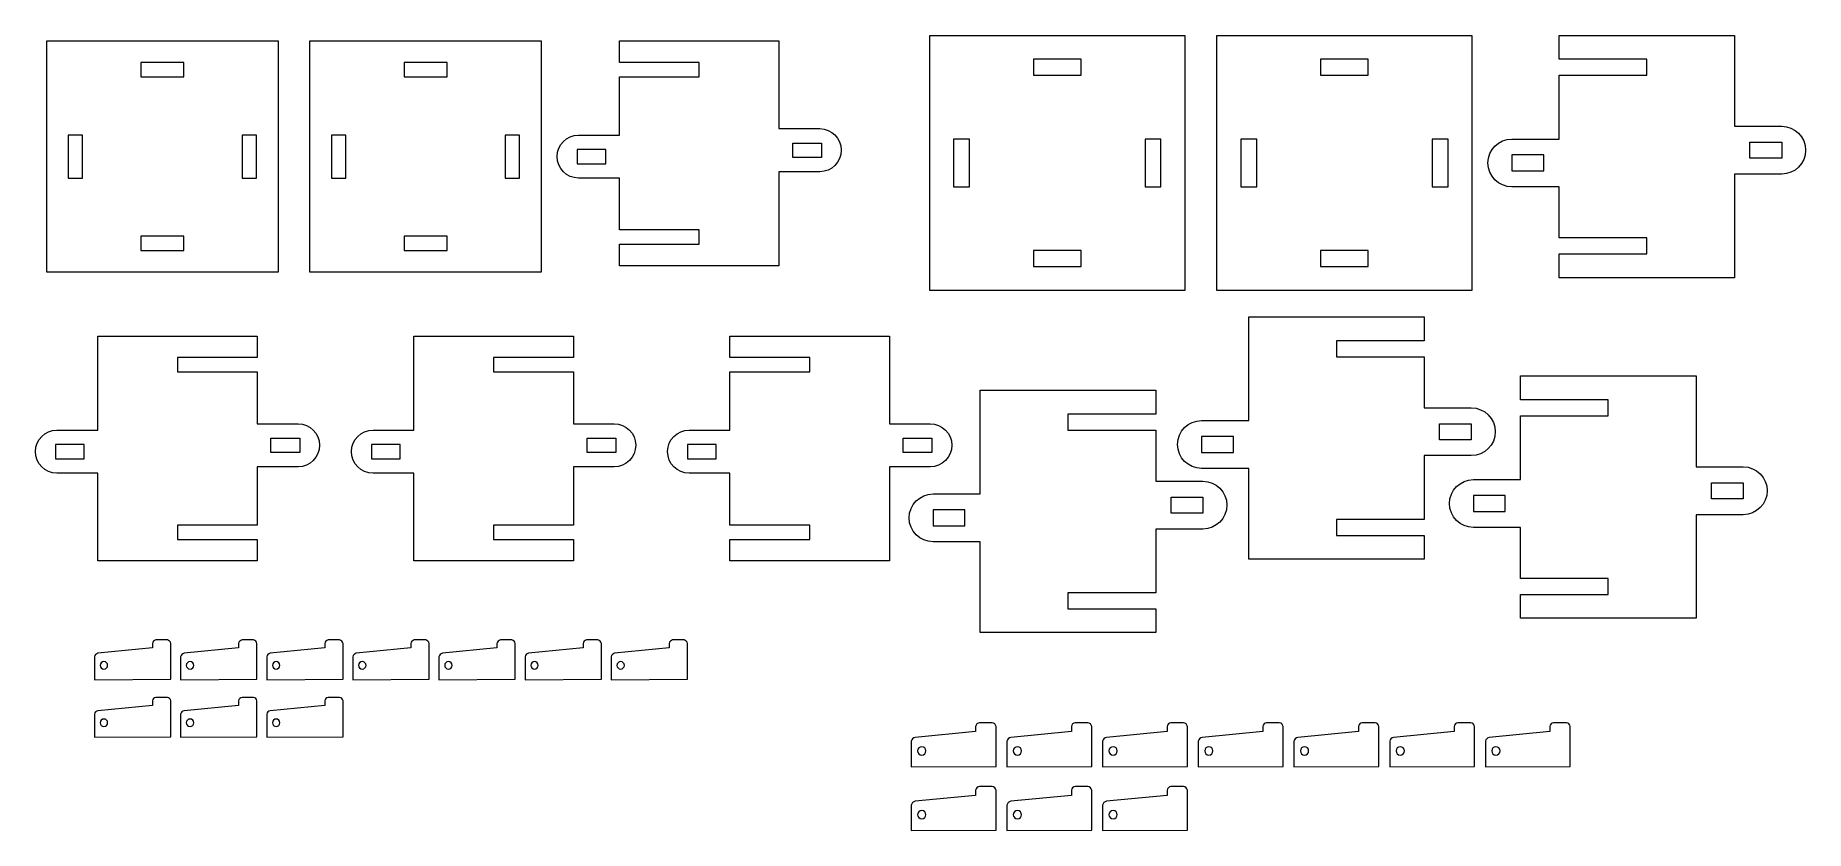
# Model space of a CAD drawing. Header units: inches. Extents: x 70 to 624, y 382 to 631.
import ezdxf

# ---------------------------------------------------------------- set-up
doc = ezdxf.new("R2010")
doc.units = ezdxf.units.IN
doc.header["$MEASUREMENT"] = 0
doc.layers.add('Layer 1', color=7, linetype='Continuous')

msp = doc.modelspace()

# ---------------------------------------------------------------- linework, layer by layer
at = {"layer": 'Layer 1', "color": 7, "lineweight": 5, "true_color": 0xffffff}
for points in [[(73.07, 629.52), (145.57, 629.52), (145.57, 557.02), (73.07, 557.02), (73.07, 629.52)], [(155.57, 629.52), (228.07, 629.52), (228.07, 557.02), (155.57, 557.02), (155.57, 629.52)], [(349.89, 631.27), (429.89, 631.27), (429.89, 551.27), (349.89, 551.27), (349.89, 631.27)], [(439.89, 631.27), (519.89, 631.27), (519.89, 551.27), (439.89, 551.27), (439.89, 631.27)], [(109.32, 622.77), (102.57, 622.77), (102.57, 618.27), (116.07, 618.27), (116.07, 622.77), (109.32, 622.77)], [(191.82, 622.77), (185.07, 622.77), (185.07, 618.27), (198.57, 618.27), (198.57, 622.77), (191.82, 622.77)], [(389.89, 623.77), (382.39, 623.77), (382.39, 618.77), (397.39, 618.77), (397.39, 623.77), (389.89, 623.77)], [(479.89, 623.77), (472.39, 623.77), (472.39, 618.77), (487.39, 618.77), (487.39, 623.77), (479.89, 623.77)], [(79.82, 593.27), (79.82, 586.52), (84.32, 586.52), (84.32, 600.02), (79.82, 600.02), (79.82, 593.27)], [(138.82, 593.27), (138.82, 600.02), (134.32, 600.02), (134.32, 586.52), (138.82, 586.52), (138.82, 593.27)], [(162.32, 593.27), (162.32, 586.52), (166.82, 586.52), (166.82, 600.02), (162.32, 600.02), (162.32, 593.27)], [(221.32, 593.27), (221.32, 600.02), (216.82, 600.02), (216.82, 586.52), (221.32, 586.52), (221.32, 593.27)], [(248.32, 593.27), (248.32, 595.52), (239.32, 595.52), (239.32, 591.02), (248.32, 591.02), (248.32, 593.27)], [(306.92, 595.27), (306.92, 597.52), (315.92, 597.52), (315.92, 593.02), (306.92, 593.02), (306.92, 595.27)], [(357.39, 591.27), (357.39, 583.77), (362.39, 583.77), (362.39, 598.77), (357.39, 598.77), (357.39, 591.27)], [(422.39, 591.27), (422.39, 598.77), (417.39, 598.77), (417.39, 583.77), (422.39, 583.77), (422.39, 591.27)], [(447.39, 591.27), (447.39, 583.77), (452.39, 583.77), (452.39, 598.77), (447.39, 598.77), (447.39, 591.27)], [(512.39, 591.27), (512.39, 598.77), (507.39, 598.77), (507.39, 583.77), (512.39, 583.77), (512.39, 591.27)], [(606.99, 595.27), (606.99, 597.77), (616.99, 597.77), (616.99, 592.77), (606.99, 592.77), (606.99, 595.27)], [(542.39, 591.27), (542.39, 593.77), (532.39, 593.77), (532.39, 588.77), (542.39, 588.77), (542.39, 591.27)], [(109.32, 563.77), (116.07, 563.77), (116.07, 568.27), (102.57, 568.27), (102.57, 563.77), (109.32, 563.77)], [(191.82, 563.77), (198.57, 563.77), (198.57, 568.27), (185.07, 568.27), (185.07, 563.77), (191.82, 563.77)], [(389.89, 558.77), (397.39, 558.77), (397.39, 563.77), (382.39, 563.77), (382.39, 558.77), (389.89, 558.77)], [(479.89, 558.77), (487.39, 558.77), (487.39, 563.77), (472.39, 563.77), (472.39, 558.77), (479.89, 558.77)], [(445.09, 502.98), (445.09, 505.48), (435.09, 505.48), (435.09, 500.48), (445.09, 500.48), (445.09, 502.98)], [(509.69, 506.98), (509.69, 509.48), (519.69, 509.48), (519.69, 504.48), (509.69, 504.48), (509.69, 506.98)], [(84.76, 500.73), (84.76, 502.98), (75.76, 502.98), (75.76, 498.48), (84.76, 498.48), (84.76, 500.73)], [(143.36, 502.73), (143.36, 504.98), (152.36, 504.98), (152.36, 500.48), (143.36, 500.48), (143.36, 502.73)], [(183.86, 500.73), (183.86, 502.98), (174.86, 502.98), (174.86, 498.48), (183.86, 498.48), (183.86, 500.73)], [(242.46, 502.73), (242.46, 504.98), (251.46, 504.98), (251.46, 500.48), (242.46, 500.48), (242.46, 502.73)], [(282.96, 500.73), (282.96, 502.98), (273.96, 502.98), (273.96, 498.48), (282.96, 498.48), (282.96, 500.73)], [(341.56, 502.73), (341.56, 504.98), (350.56, 504.98), (350.56, 500.48), (341.56, 500.48), (341.56, 502.73)], [(594.94, 488.47), (594.94, 490.97), (604.94, 490.97), (604.94, 485.97), (594.94, 485.97), (594.94, 488.47)], [(425.54, 483.97), (425.54, 486.47), (435.54, 486.47), (435.54, 481.47), (425.54, 481.47), (425.54, 483.97)], [(530.34, 484.47), (530.34, 486.97), (520.34, 486.97), (520.34, 481.97), (530.34, 481.97), (530.34, 484.47)], [(360.94, 479.97), (360.94, 482.47), (350.94, 482.47), (350.94, 477.47), (360.94, 477.47), (360.94, 479.97)]]:
    msp.add_lwpolyline(points, dxfattribs=at)
for points, knots in [([(252.62, 629.52), (252.62, 629.52), (252.62, 622.77), (252.62, 622.77), (252.62, 622.77), (277.62, 622.77), (277.62, 622.77), (277.62, 622.77), (277.62, 618.27), (277.62, 618.27), (277.62, 618.27), (252.62, 618.27), (252.62, 618.27), (252.62, 618.27), (252.62, 600.02), (252.62, 600.02), (252.62, 600.02), (239.82, 600.02), (239.82, 600.02), (236.09, 600.02), (233.07, 597), (233.07, 593.27), (233.07, 589.54), (236.09, 586.52), (239.82, 586.52), (239.82, 586.52), (252.62, 586.52), (252.62, 586.52), (252.62, 586.52), (252.62, 586.27), (252.62, 586.27), (252.62, 586.27), (252.62, 570.27), (252.62, 570.27), (252.62, 570.27), (277.62, 570.27), (277.62, 570.27), (277.62, 570.27), (277.62, 565.77), (277.62, 565.77), (277.62, 565.77), (252.62, 565.77), (252.62, 565.77), (252.62, 565.77), (252.62, 559.02), (252.62, 559.02), (252.62, 559.02), (302.62, 559.02), (302.62, 559.02), (302.62, 559.02), (302.62, 565.77), (302.62, 565.77), (302.62, 565.77), (302.62, 570.27), (302.62, 570.27), (302.62, 570.27), (302.62, 588.52), (302.62, 588.52), (302.62, 588.52), (315.42, 588.52), (315.42, 588.52), (319.14, 588.52), (322.17, 591.54), (322.17, 595.27), (322.17, 599), (319.14, 602.02), (315.42, 602.02), (315.42, 602.02), (302.62, 602.02), (302.62, 602.02), (302.62, 602.02), (302.62, 602.27), (302.62, 602.27), (302.62, 602.27), (302.62, 618.27), (302.62, 618.27), (302.62, 618.27), (302.62, 625.02), (302.62, 625.02), (302.62, 625.02), (302.62, 629.52), (302.62, 629.52), (302.62, 629.52), (252.62, 629.52), (252.62, 629.52)], [0, 0, 0, 0, 1, 1, 1, 2, 2, 2, 3, 3, 3, 4, 4, 4, 5, 5, 5, 6, 6, 6, 7, 7, 7, 8, 8, 8, 9, 9, 9, 10, 10, 10, 11, 11, 11, 12, 12, 12, 13, 13, 13, 14, 14, 14, 15, 15, 15, 16, 16, 16, 17, 17, 17, 18, 18, 18, 19, 19, 19, 20, 20, 20, 21, 21, 21, 22, 22, 22, 23, 23, 23, 24, 24, 24, 25, 25, 25, 26, 26, 26, 27, 27, 27, 28, 28, 28, 28]), ([(547.19, 631.27), (547.19, 631.27), (547.19, 623.77), (547.19, 623.77), (547.19, 623.77), (574.69, 623.77), (574.69, 623.77), (574.69, 623.77), (574.69, 618.77), (574.69, 618.77), (574.69, 618.77), (547.19, 618.77), (547.19, 618.77), (547.19, 618.77), (547.19, 598.77), (547.19, 598.77), (547.19, 598.77), (532.39, 598.77), (532.39, 598.77), (528.25, 598.77), (524.89, 595.41), (524.89, 591.27), (524.89, 587.13), (528.25, 583.77), (532.39, 583.77), (532.39, 583.77), (547.19, 583.77), (547.19, 583.77), (547.19, 583.77), (547.19, 583.77), (547.19, 583.77), (547.19, 583.77), (547.19, 567.77), (547.19, 567.77), (547.19, 567.77), (574.69, 567.77), (574.69, 567.77), (574.69, 567.77), (574.69, 562.77), (574.69, 562.77), (574.69, 562.77), (547.19, 562.77), (547.19, 562.77), (547.19, 562.77), (547.19, 555.27), (547.19, 555.27), (547.19, 555.27), (602.19, 555.27), (602.19, 555.27), (602.19, 555.27), (602.19, 562.77), (602.19, 562.77), (602.19, 562.77), (602.19, 567.77), (602.19, 567.77), (602.19, 567.77), (602.19, 587.77), (602.19, 587.77), (602.19, 587.77), (616.99, 587.77), (616.99, 587.77), (621.13, 587.77), (624.49, 591.13), (624.49, 595.27), (624.49, 599.41), (621.13, 602.77), (616.99, 602.77), (616.99, 602.77), (602.19, 602.77), (602.19, 602.77), (602.19, 602.77), (602.19, 602.77), (602.19, 602.77), (602.19, 602.77), (602.19, 618.77), (602.19, 618.77), (602.19, 618.77), (602.19, 626.27), (602.19, 626.27), (602.19, 626.27), (602.19, 631.27), (602.19, 631.27), (602.19, 631.27), (547.19, 631.27), (547.19, 631.27)], [0, 0, 0, 0, 1, 1, 1, 2, 2, 2, 3, 3, 3, 4, 4, 4, 5, 5, 5, 6, 6, 6, 7, 7, 7, 8, 8, 8, 9, 9, 9, 10, 10, 10, 11, 11, 11, 12, 12, 12, 13, 13, 13, 14, 14, 14, 15, 15, 15, 16, 16, 16, 17, 17, 17, 18, 18, 18, 19, 19, 19, 20, 20, 20, 21, 21, 21, 22, 22, 22, 23, 23, 23, 24, 24, 24, 25, 25, 25, 26, 26, 26, 27, 27, 27, 28, 28, 28, 28]), ([(449.89, 542.98), (449.89, 542.98), (449.89, 535.48), (449.89, 535.48), (449.89, 535.48), (449.89, 530.48), (449.89, 530.48), (449.89, 530.48), (449.89, 510.48), (449.89, 510.48), (449.89, 510.48), (435.09, 510.48), (435.09, 510.48), (430.95, 510.48), (427.59, 507.13), (427.59, 502.98), (427.59, 498.84), (430.95, 495.48), (435.09, 495.48), (435.09, 495.48), (449.89, 495.48), (449.89, 495.48), (449.89, 495.48), (449.89, 495.48), (449.89, 495.48), (449.89, 495.48), (449.89, 479.48), (449.89, 479.48), (449.89, 479.48), (449.89, 474.48), (449.89, 474.48), (449.89, 474.48), (449.89, 466.98), (449.89, 466.98), (449.89, 466.98), (504.89, 466.98), (504.89, 466.98), (504.89, 466.98), (504.89, 474.48), (504.89, 474.48), (504.89, 474.48), (477.39, 474.48), (477.39, 474.48), (477.39, 474.48), (477.39, 479.48), (477.39, 479.48), (477.39, 479.48), (504.89, 479.48), (504.89, 479.48), (504.89, 479.48), (504.89, 499.48), (504.89, 499.48), (504.89, 499.48), (519.69, 499.48), (519.69, 499.48), (523.83, 499.48), (527.19, 502.84), (527.19, 506.98), (527.19, 511.13), (523.83, 514.48), (519.69, 514.48), (519.69, 514.48), (504.89, 514.48), (504.89, 514.48), (504.89, 514.48), (504.89, 514.48), (504.89, 514.48), (504.89, 514.48), (504.89, 530.48), (504.89, 530.48), (504.89, 530.48), (477.39, 530.48), (477.39, 530.48), (477.39, 530.48), (477.39, 535.48), (477.39, 535.48), (477.39, 535.48), (504.89, 535.48), (504.89, 535.48), (504.89, 535.48), (504.89, 542.98), (504.89, 542.98), (504.89, 542.98), (449.89, 542.98), (449.89, 542.98)], [0, 0, 0, 0, 1, 1, 1, 2, 2, 2, 3, 3, 3, 4, 4, 4, 5, 5, 5, 6, 6, 6, 7, 7, 7, 8, 8, 8, 9, 9, 9, 10, 10, 10, 11, 11, 11, 12, 12, 12, 13, 13, 13, 14, 14, 14, 15, 15, 15, 16, 16, 16, 17, 17, 17, 18, 18, 18, 19, 19, 19, 20, 20, 20, 21, 21, 21, 22, 22, 22, 23, 23, 23, 24, 24, 24, 25, 25, 25, 26, 26, 26, 27, 27, 27, 28, 28, 28, 28]), ([(89.06, 536.98), (89.06, 536.98), (89.06, 530.23), (89.06, 530.23), (89.06, 530.23), (89.06, 525.73), (89.06, 525.73), (89.06, 525.73), (89.06, 507.48), (89.06, 507.48), (89.06, 507.48), (76.26, 507.48), (76.26, 507.48), (72.53, 507.48), (69.51, 504.46), (69.51, 500.73), (69.51, 497.01), (72.53, 493.98), (76.26, 493.98), (76.26, 493.98), (89.06, 493.98), (89.06, 493.98), (89.06, 493.98), (89.06, 493.73), (89.06, 493.73), (89.06, 493.73), (89.06, 477.73), (89.06, 477.73), (89.06, 477.73), (89.06, 473.23), (89.06, 473.23), (89.06, 473.23), (89.06, 466.48), (89.06, 466.48), (89.06, 466.48), (139.06, 466.48), (139.06, 466.48), (139.06, 466.48), (139.06, 473.23), (139.06, 473.23), (139.06, 473.23), (114.06, 473.23), (114.06, 473.23), (114.06, 473.23), (114.06, 477.73), (114.06, 477.73), (114.06, 477.73), (139.06, 477.73), (139.06, 477.73), (139.06, 477.73), (139.06, 495.98), (139.06, 495.98), (139.06, 495.98), (151.86, 495.98), (151.86, 495.98), (155.58, 495.98), (158.61, 499.01), (158.61, 502.73), (158.61, 506.46), (155.58, 509.48), (151.86, 509.48), (151.86, 509.48), (139.06, 509.48), (139.06, 509.48), (139.06, 509.48), (139.06, 509.73), (139.06, 509.73), (139.06, 509.73), (139.06, 525.73), (139.06, 525.73), (139.06, 525.73), (114.06, 525.73), (114.06, 525.73), (114.06, 525.73), (114.06, 530.23), (114.06, 530.23), (114.06, 530.23), (139.06, 530.23), (139.06, 530.23), (139.06, 530.23), (139.06, 536.98), (139.06, 536.98), (139.06, 536.98), (89.06, 536.98), (89.06, 536.98)], [0, 0, 0, 0, 1, 1, 1, 2, 2, 2, 3, 3, 3, 4, 4, 4, 5, 5, 5, 6, 6, 6, 7, 7, 7, 8, 8, 8, 9, 9, 9, 10, 10, 10, 11, 11, 11, 12, 12, 12, 13, 13, 13, 14, 14, 14, 15, 15, 15, 16, 16, 16, 17, 17, 17, 18, 18, 18, 19, 19, 19, 20, 20, 20, 21, 21, 21, 22, 22, 22, 23, 23, 23, 24, 24, 24, 25, 25, 25, 26, 26, 26, 27, 27, 27, 28, 28, 28, 28]), ([(188.16, 536.98), (188.16, 536.98), (188.16, 530.23), (188.16, 530.23), (188.16, 530.23), (188.16, 525.73), (188.16, 525.73), (188.16, 525.73), (188.16, 507.48), (188.16, 507.48), (188.16, 507.48), (175.36, 507.48), (175.36, 507.48), (171.63, 507.48), (168.61, 504.46), (168.61, 500.73), (168.61, 497.01), (171.63, 493.98), (175.36, 493.98), (175.36, 493.98), (188.16, 493.98), (188.16, 493.98), (188.16, 493.98), (188.16, 493.73), (188.16, 493.73), (188.16, 493.73), (188.16, 477.73), (188.16, 477.73), (188.16, 477.73), (188.16, 473.23), (188.16, 473.23), (188.16, 473.23), (188.16, 466.48), (188.16, 466.48), (188.16, 466.48), (238.16, 466.48), (238.16, 466.48), (238.16, 466.48), (238.16, 473.23), (238.16, 473.23), (238.16, 473.23), (213.16, 473.23), (213.16, 473.23), (213.16, 473.23), (213.16, 477.73), (213.16, 477.73), (213.16, 477.73), (238.16, 477.73), (238.16, 477.73), (238.16, 477.73), (238.16, 495.98), (238.16, 495.98), (238.16, 495.98), (250.96, 495.98), (250.96, 495.98), (254.68, 495.98), (257.71, 499.01), (257.71, 502.73), (257.71, 506.46), (254.68, 509.48), (250.96, 509.48), (250.96, 509.48), (238.16, 509.48), (238.16, 509.48), (238.16, 509.48), (238.16, 509.73), (238.16, 509.73), (238.16, 509.73), (238.16, 525.73), (238.16, 525.73), (238.16, 525.73), (213.16, 525.73), (213.16, 525.73), (213.16, 525.73), (213.16, 530.23), (213.16, 530.23), (213.16, 530.23), (238.16, 530.23), (238.16, 530.23), (238.16, 530.23), (238.16, 536.98), (238.16, 536.98), (238.16, 536.98), (188.16, 536.98), (188.16, 536.98)], [0, 0, 0, 0, 1, 1, 1, 2, 2, 2, 3, 3, 3, 4, 4, 4, 5, 5, 5, 6, 6, 6, 7, 7, 7, 8, 8, 8, 9, 9, 9, 10, 10, 10, 11, 11, 11, 12, 12, 12, 13, 13, 13, 14, 14, 14, 15, 15, 15, 16, 16, 16, 17, 17, 17, 18, 18, 18, 19, 19, 19, 20, 20, 20, 21, 21, 21, 22, 22, 22, 23, 23, 23, 24, 24, 24, 25, 25, 25, 26, 26, 26, 27, 27, 27, 28, 28, 28, 28]), ([(287.26, 536.98), (287.26, 536.98), (287.26, 530.23), (287.26, 530.23), (287.26, 530.23), (312.26, 530.23), (312.26, 530.23), (312.26, 530.23), (312.26, 525.73), (312.26, 525.73), (312.26, 525.73), (287.26, 525.73), (287.26, 525.73), (287.26, 525.73), (287.26, 507.48), (287.26, 507.48), (287.26, 507.48), (274.46, 507.48), (274.46, 507.48), (270.73, 507.48), (267.71, 504.46), (267.71, 500.73), (267.71, 497.01), (270.73, 493.98), (274.46, 493.98), (274.46, 493.98), (287.26, 493.98), (287.26, 493.98), (287.26, 493.98), (287.26, 493.73), (287.26, 493.73), (287.26, 493.73), (287.26, 477.73), (287.26, 477.73), (287.26, 477.73), (312.26, 477.73), (312.26, 477.73), (312.26, 477.73), (312.26, 473.23), (312.26, 473.23), (312.26, 473.23), (287.26, 473.23), (287.26, 473.23), (287.26, 473.23), (287.26, 466.48), (287.26, 466.48), (287.26, 466.48), (337.26, 466.48), (337.26, 466.48), (337.26, 466.48), (337.26, 473.23), (337.26, 473.23), (337.26, 473.23), (337.26, 477.73), (337.26, 477.73), (337.26, 477.73), (337.26, 495.98), (337.26, 495.98), (337.26, 495.98), (350.06, 495.98), (350.06, 495.98), (353.78, 495.98), (356.81, 499.01), (356.81, 502.73), (356.81, 506.46), (353.78, 509.48), (350.06, 509.48), (350.06, 509.48), (337.26, 509.48), (337.26, 509.48), (337.26, 509.48), (337.26, 509.73), (337.26, 509.73), (337.26, 509.73), (337.26, 525.73), (337.26, 525.73), (337.26, 525.73), (337.26, 530.23), (337.26, 530.23), (337.26, 530.23), (337.26, 536.98), (337.26, 536.98), (337.26, 536.98), (287.26, 536.98), (287.26, 536.98)], [0, 0, 0, 0, 1, 1, 1, 2, 2, 2, 3, 3, 3, 4, 4, 4, 5, 5, 5, 6, 6, 6, 7, 7, 7, 8, 8, 8, 9, 9, 9, 10, 10, 10, 11, 11, 11, 12, 12, 12, 13, 13, 13, 14, 14, 14, 15, 15, 15, 16, 16, 16, 17, 17, 17, 18, 18, 18, 19, 19, 19, 20, 20, 20, 21, 21, 21, 22, 22, 22, 23, 23, 23, 24, 24, 24, 25, 25, 25, 26, 26, 26, 27, 27, 27, 28, 28, 28, 28]), ([(535.14, 524.47), (535.14, 524.47), (535.14, 516.97), (535.14, 516.97), (535.14, 516.97), (562.64, 516.97), (562.64, 516.97), (562.64, 516.97), (562.64, 511.97), (562.64, 511.97), (562.64, 511.97), (535.14, 511.97), (535.14, 511.97), (535.14, 511.97), (535.14, 491.97), (535.14, 491.97), (535.14, 491.97), (520.34, 491.97), (520.34, 491.97), (516.2, 491.97), (512.84, 488.61), (512.84, 484.47), (512.84, 480.33), (516.2, 476.97), (520.34, 476.97), (520.34, 476.97), (535.14, 476.97), (535.14, 476.97), (535.14, 476.97), (535.14, 476.97), (535.14, 476.97), (535.14, 476.97), (535.14, 460.97), (535.14, 460.97), (535.14, 460.97), (562.64, 460.97), (562.64, 460.97), (562.64, 460.97), (562.64, 455.97), (562.64, 455.97), (562.64, 455.97), (535.14, 455.97), (535.14, 455.97), (535.14, 455.97), (535.14, 448.47), (535.14, 448.47), (535.14, 448.47), (590.14, 448.47), (590.14, 448.47), (590.14, 448.47), (590.14, 455.97), (590.14, 455.97), (590.14, 455.97), (590.14, 460.97), (590.14, 460.97), (590.14, 460.97), (590.14, 480.97), (590.14, 480.97), (590.14, 480.97), (604.94, 480.97), (604.94, 480.97), (609.08, 480.97), (612.44, 484.33), (612.44, 488.47), (612.44, 492.61), (609.08, 495.97), (604.94, 495.97), (604.94, 495.97), (590.14, 495.97), (590.14, 495.97), (590.14, 495.97), (590.14, 495.97), (590.14, 495.97), (590.14, 495.97), (590.14, 511.97), (590.14, 511.97), (590.14, 511.97), (590.14, 516.97), (590.14, 516.97), (590.14, 516.97), (590.14, 524.47), (590.14, 524.47), (590.14, 524.47), (535.14, 524.47), (535.14, 524.47)], [0, 0, 0, 0, 1, 1, 1, 2, 2, 2, 3, 3, 3, 4, 4, 4, 5, 5, 5, 6, 6, 6, 7, 7, 7, 8, 8, 8, 9, 9, 9, 10, 10, 10, 11, 11, 11, 12, 12, 12, 13, 13, 13, 14, 14, 14, 15, 15, 15, 16, 16, 16, 17, 17, 17, 18, 18, 18, 19, 19, 19, 20, 20, 20, 21, 21, 21, 22, 22, 22, 23, 23, 23, 24, 24, 24, 25, 25, 25, 26, 26, 26, 27, 27, 27, 28, 28, 28, 28]), ([(365.74, 519.97), (365.74, 519.97), (365.74, 512.47), (365.74, 512.47), (365.74, 512.47), (365.74, 507.47), (365.74, 507.47), (365.74, 507.47), (365.74, 487.47), (365.74, 487.47), (365.74, 487.47), (350.94, 487.47), (350.94, 487.47), (346.8, 487.47), (343.44, 484.11), (343.44, 479.97), (343.44, 475.83), (346.8, 472.47), (350.94, 472.47), (350.94, 472.47), (365.74, 472.47), (365.74, 472.47), (365.74, 472.47), (365.74, 472.47), (365.74, 472.47), (365.74, 472.47), (365.74, 456.47), (365.74, 456.47), (365.74, 456.47), (365.74, 451.47), (365.74, 451.47), (365.74, 451.47), (365.74, 443.97), (365.74, 443.97), (365.74, 443.97), (420.74, 443.97), (420.74, 443.97), (420.74, 443.97), (420.74, 451.47), (420.74, 451.47), (420.74, 451.47), (393.24, 451.47), (393.24, 451.47), (393.24, 451.47), (393.24, 456.47), (393.24, 456.47), (393.24, 456.47), (420.74, 456.47), (420.74, 456.47), (420.74, 456.47), (420.74, 476.47), (420.74, 476.47), (420.74, 476.47), (435.54, 476.47), (435.54, 476.47), (439.68, 476.47), (443.04, 479.83), (443.04, 483.97), (443.04, 488.11), (439.68, 491.47), (435.54, 491.47), (435.54, 491.47), (420.74, 491.47), (420.74, 491.47), (420.74, 491.47), (420.74, 491.47), (420.74, 491.47), (420.74, 491.47), (420.74, 507.47), (420.74, 507.47), (420.74, 507.47), (393.24, 507.47), (393.24, 507.47), (393.24, 507.47), (393.24, 512.47), (393.24, 512.47), (393.24, 512.47), (420.74, 512.47), (420.74, 512.47), (420.74, 512.47), (420.74, 519.97), (420.74, 519.97), (420.74, 519.97), (365.74, 519.97), (365.74, 519.97)], [0, 0, 0, 0, 1, 1, 1, 2, 2, 2, 3, 3, 3, 4, 4, 4, 5, 5, 5, 6, 6, 6, 7, 7, 7, 8, 8, 8, 9, 9, 9, 10, 10, 10, 11, 11, 11, 12, 12, 12, 13, 13, 13, 14, 14, 14, 15, 15, 15, 16, 16, 16, 17, 17, 17, 18, 18, 18, 19, 19, 19, 20, 20, 20, 21, 21, 21, 22, 22, 22, 23, 23, 23, 24, 24, 24, 25, 25, 25, 26, 26, 26, 27, 27, 27, 28, 28, 28, 28]), ([(88.02, 429.22), (88.02, 429.22), (88.02, 436.42), (88.02, 436.42), (88.12, 436.97), (88.55, 437.39), (89.1, 437.5), (89.1, 437.5), (106.2, 439.16), (106.2, 439.16), (106.2, 439.16), (106.2, 440.6), (106.2, 440.6), (106.3, 441.15), (106.73, 441.58), (107.28, 441.68), (107.28, 441.68), (110.88, 441.68), (110.88, 441.68), (111.42, 441.58), (111.85, 441.15), (111.96, 440.6), (111.96, 440.6), (111.96, 429.35), (111.96, 429.35), (111.96, 429.35), (88.02, 429.22), (88.02, 429.22)], [0, 0, 0, 0, 1, 1, 1, 2, 2, 2, 3, 3, 3, 4, 4, 4, 5, 5, 5, 6, 6, 6, 7, 7, 7, 8, 8, 8, 9, 9, 9, 9]), ([(115.02, 429.22), (115.02, 429.22), (115.02, 436.42), (115.02, 436.42), (115.12, 436.97), (115.55, 437.39), (116.1, 437.5), (116.1, 437.5), (133.2, 439.16), (133.2, 439.16), (133.2, 439.16), (133.2, 440.6), (133.2, 440.6), (133.3, 441.15), (133.73, 441.58), (134.28, 441.68), (134.28, 441.68), (137.88, 441.68), (137.88, 441.68), (138.42, 441.58), (138.85, 441.15), (138.96, 440.6), (138.96, 440.6), (138.96, 429.35), (138.96, 429.35), (138.96, 429.35), (115.02, 429.22), (115.02, 429.22)], [0, 0, 0, 0, 1, 1, 1, 2, 2, 2, 3, 3, 3, 4, 4, 4, 5, 5, 5, 6, 6, 6, 7, 7, 7, 8, 8, 8, 9, 9, 9, 9]), ([(142.02, 429.22), (142.02, 429.22), (142.02, 436.42), (142.02, 436.42), (142.12, 436.97), (142.55, 437.39), (143.1, 437.5), (143.1, 437.5), (160.2, 439.16), (160.2, 439.16), (160.2, 439.16), (160.2, 440.6), (160.2, 440.6), (160.3, 441.15), (160.73, 441.58), (161.28, 441.68), (161.28, 441.68), (164.88, 441.68), (164.88, 441.68), (165.42, 441.58), (165.85, 441.15), (165.96, 440.6), (165.96, 440.6), (165.96, 429.35), (165.96, 429.35), (165.96, 429.35), (142.02, 429.22), (142.02, 429.22)], [0, 0, 0, 0, 1, 1, 1, 2, 2, 2, 3, 3, 3, 4, 4, 4, 5, 5, 5, 6, 6, 6, 7, 7, 7, 8, 8, 8, 9, 9, 9, 9]), ([(169.02, 429.22), (169.02, 429.22), (169.02, 436.42), (169.02, 436.42), (169.12, 436.97), (169.55, 437.39), (170.1, 437.5), (170.1, 437.5), (187.2, 439.16), (187.2, 439.16), (187.2, 439.16), (187.2, 440.6), (187.2, 440.6), (187.3, 441.15), (187.73, 441.58), (188.28, 441.68), (188.28, 441.68), (191.88, 441.68), (191.88, 441.68), (192.42, 441.58), (192.85, 441.15), (192.96, 440.6), (192.96, 440.6), (192.96, 429.35), (192.96, 429.35), (192.96, 429.35), (169.02, 429.22), (169.02, 429.22)], [0, 0, 0, 0, 1, 1, 1, 2, 2, 2, 3, 3, 3, 4, 4, 4, 5, 5, 5, 6, 6, 6, 7, 7, 7, 8, 8, 8, 9, 9, 9, 9]), ([(196.02, 429.22), (196.02, 429.22), (196.02, 436.42), (196.02, 436.42), (196.12, 436.97), (196.55, 437.39), (197.1, 437.5), (197.1, 437.5), (214.2, 439.16), (214.2, 439.16), (214.2, 439.16), (214.2, 440.6), (214.2, 440.6), (214.3, 441.15), (214.73, 441.58), (215.28, 441.68), (215.28, 441.68), (218.88, 441.68), (218.88, 441.68), (219.42, 441.58), (219.85, 441.15), (219.96, 440.6), (219.96, 440.6), (219.96, 429.35), (219.96, 429.35), (219.96, 429.35), (196.02, 429.22), (196.02, 429.22)], [0, 0, 0, 0, 1, 1, 1, 2, 2, 2, 3, 3, 3, 4, 4, 4, 5, 5, 5, 6, 6, 6, 7, 7, 7, 8, 8, 8, 9, 9, 9, 9]), ([(223.02, 429.22), (223.02, 429.22), (223.02, 436.42), (223.02, 436.42), (223.12, 436.97), (223.55, 437.39), (224.1, 437.5), (224.1, 437.5), (241.2, 439.16), (241.2, 439.16), (241.2, 439.16), (241.2, 440.6), (241.2, 440.6), (241.3, 441.15), (241.73, 441.58), (242.28, 441.68), (242.28, 441.68), (245.88, 441.68), (245.88, 441.68), (246.42, 441.58), (246.85, 441.15), (246.96, 440.6), (246.96, 440.6), (246.96, 429.35), (246.96, 429.35), (246.96, 429.35), (223.02, 429.22), (223.02, 429.22)], [0, 0, 0, 0, 1, 1, 1, 2, 2, 2, 3, 3, 3, 4, 4, 4, 5, 5, 5, 6, 6, 6, 7, 7, 7, 8, 8, 8, 9, 9, 9, 9]), ([(250.02, 429.22), (250.02, 429.22), (250.02, 436.42), (250.02, 436.42), (250.12, 436.97), (250.55, 437.39), (251.1, 437.5), (251.1, 437.5), (268.2, 439.16), (268.2, 439.16), (268.2, 439.16), (268.2, 440.6), (268.2, 440.6), (268.3, 441.15), (268.73, 441.58), (269.28, 441.68), (269.28, 441.68), (272.88, 441.68), (272.88, 441.68), (273.42, 441.58), (273.85, 441.15), (273.96, 440.6), (273.96, 440.6), (273.96, 429.35), (273.96, 429.35), (273.96, 429.35), (250.02, 429.22), (250.02, 429.22)], [0, 0, 0, 0, 1, 1, 1, 2, 2, 2, 3, 3, 3, 4, 4, 4, 5, 5, 5, 6, 6, 6, 7, 7, 7, 8, 8, 8, 9, 9, 9, 9]), ([(90.99, 434.89), (91.63, 434.89), (92.16, 434.36), (92.16, 433.72), (92.16, 433.07), (91.63, 432.55), (90.99, 432.55), (90.34, 432.55), (89.82, 433.07), (89.82, 433.72), (89.82, 434.36), (90.34, 434.89), (90.99, 434.89)], [0, 0, 0, 0, 1, 1, 1, 2, 2, 2, 3, 3, 3, 4, 4, 4, 4]), ([(117.99, 434.89), (118.63, 434.89), (119.16, 434.36), (119.16, 433.72), (119.16, 433.07), (118.63, 432.55), (117.99, 432.55), (117.34, 432.55), (116.82, 433.07), (116.82, 433.72), (116.82, 434.36), (117.34, 434.89), (117.99, 434.89)], [0, 0, 0, 0, 1, 1, 1, 2, 2, 2, 3, 3, 3, 4, 4, 4, 4]), ([(144.99, 434.89), (145.63, 434.89), (146.16, 434.36), (146.16, 433.72), (146.16, 433.07), (145.63, 432.55), (144.99, 432.55), (144.34, 432.55), (143.82, 433.07), (143.82, 433.72), (143.82, 434.36), (144.34, 434.89), (144.99, 434.89)], [0, 0, 0, 0, 1, 1, 1, 2, 2, 2, 3, 3, 3, 4, 4, 4, 4]), ([(171.99, 434.89), (172.63, 434.89), (173.16, 434.36), (173.16, 433.72), (173.16, 433.07), (172.63, 432.55), (171.99, 432.55), (171.34, 432.55), (170.82, 433.07), (170.82, 433.72), (170.82, 434.36), (171.34, 434.89), (171.99, 434.89)], [0, 0, 0, 0, 1, 1, 1, 2, 2, 2, 3, 3, 3, 4, 4, 4, 4]), ([(198.99, 434.89), (199.63, 434.89), (200.16, 434.36), (200.16, 433.72), (200.16, 433.07), (199.63, 432.55), (198.99, 432.55), (198.34, 432.55), (197.82, 433.07), (197.82, 433.72), (197.82, 434.36), (198.34, 434.89), (198.99, 434.89)], [0, 0, 0, 0, 1, 1, 1, 2, 2, 2, 3, 3, 3, 4, 4, 4, 4]), ([(225.99, 434.89), (226.63, 434.89), (227.16, 434.36), (227.16, 433.72), (227.16, 433.07), (226.63, 432.55), (225.99, 432.55), (225.34, 432.55), (224.82, 433.07), (224.82, 433.72), (224.82, 434.36), (225.34, 434.89), (225.99, 434.89)], [0, 0, 0, 0, 1, 1, 1, 2, 2, 2, 3, 3, 3, 4, 4, 4, 4]), ([(252.99, 434.89), (253.63, 434.89), (254.16, 434.36), (254.16, 433.72), (254.16, 433.07), (253.63, 432.55), (252.99, 432.55), (252.34, 432.55), (251.82, 433.07), (251.82, 433.72), (251.82, 434.36), (252.34, 434.89), (252.99, 434.89)], [0, 0, 0, 0, 1, 1, 1, 2, 2, 2, 3, 3, 3, 4, 4, 4, 4]), ([(88.02, 411.22), (88.02, 411.22), (88.02, 418.42), (88.02, 418.42), (88.12, 418.97), (88.55, 419.39), (89.1, 419.5), (89.1, 419.5), (106.2, 421.16), (106.2, 421.16), (106.2, 421.16), (106.2, 422.6), (106.2, 422.6), (106.3, 423.15), (106.73, 423.58), (107.28, 423.68), (107.28, 423.68), (110.88, 423.68), (110.88, 423.68), (111.42, 423.58), (111.85, 423.15), (111.96, 422.6), (111.96, 422.6), (111.96, 411.35), (111.96, 411.35), (111.96, 411.35), (88.02, 411.22), (88.02, 411.22)], [0, 0, 0, 0, 1, 1, 1, 2, 2, 2, 3, 3, 3, 4, 4, 4, 5, 5, 5, 6, 6, 6, 7, 7, 7, 8, 8, 8, 9, 9, 9, 9]), ([(115.02, 411.22), (115.02, 411.22), (115.02, 418.42), (115.02, 418.42), (115.12, 418.97), (115.55, 419.39), (116.1, 419.5), (116.1, 419.5), (133.2, 421.16), (133.2, 421.16), (133.2, 421.16), (133.2, 422.6), (133.2, 422.6), (133.3, 423.15), (133.73, 423.58), (134.28, 423.68), (134.28, 423.68), (137.88, 423.68), (137.88, 423.68), (138.42, 423.58), (138.85, 423.15), (138.96, 422.6), (138.96, 422.6), (138.96, 411.35), (138.96, 411.35), (138.96, 411.35), (115.02, 411.22), (115.02, 411.22)], [0, 0, 0, 0, 1, 1, 1, 2, 2, 2, 3, 3, 3, 4, 4, 4, 5, 5, 5, 6, 6, 6, 7, 7, 7, 8, 8, 8, 9, 9, 9, 9]), ([(142.02, 411.22), (142.02, 411.22), (142.02, 418.42), (142.02, 418.42), (142.12, 418.97), (142.55, 419.39), (143.1, 419.5), (143.1, 419.5), (160.2, 421.16), (160.2, 421.16), (160.2, 421.16), (160.2, 422.6), (160.2, 422.6), (160.3, 423.15), (160.73, 423.58), (161.28, 423.68), (161.28, 423.68), (164.88, 423.68), (164.88, 423.68), (165.42, 423.58), (165.85, 423.15), (165.96, 422.6), (165.96, 422.6), (165.96, 411.35), (165.96, 411.35), (165.96, 411.35), (142.02, 411.22), (142.02, 411.22)], [0, 0, 0, 0, 1, 1, 1, 2, 2, 2, 3, 3, 3, 4, 4, 4, 5, 5, 5, 6, 6, 6, 7, 7, 7, 8, 8, 8, 9, 9, 9, 9]), ([(90.99, 416.89), (91.63, 416.89), (92.16, 416.36), (92.16, 415.72), (92.16, 415.07), (91.63, 414.55), (90.99, 414.55), (90.34, 414.55), (89.82, 415.07), (89.82, 415.72), (89.82, 416.36), (90.34, 416.89), (90.99, 416.89)], [0, 0, 0, 0, 1, 1, 1, 2, 2, 2, 3, 3, 3, 4, 4, 4, 4]), ([(117.99, 416.89), (118.63, 416.89), (119.16, 416.36), (119.16, 415.72), (119.16, 415.07), (118.63, 414.55), (117.99, 414.55), (117.34, 414.55), (116.82, 415.07), (116.82, 415.72), (116.82, 416.36), (117.34, 416.89), (117.99, 416.89)], [0, 0, 0, 0, 1, 1, 1, 2, 2, 2, 3, 3, 3, 4, 4, 4, 4]), ([(144.99, 416.89), (145.63, 416.89), (146.16, 416.36), (146.16, 415.72), (146.16, 415.07), (145.63, 414.55), (144.99, 414.55), (144.34, 414.55), (143.82, 415.07), (143.82, 415.72), (143.82, 416.36), (144.34, 416.89), (144.99, 416.89)], [0, 0, 0, 0, 1, 1, 1, 2, 2, 2, 3, 3, 3, 4, 4, 4, 4]), ([(344.09, 401.89), (344.09, 401.89), (344.09, 409.89), (344.09, 409.89), (344.2, 410.5), (344.68, 410.98), (345.29, 411.09), (345.29, 411.09), (364.29, 412.94), (364.29, 412.94), (364.29, 412.94), (364.29, 414.54), (364.29, 414.54), (364.4, 415.15), (364.88, 415.63), (365.49, 415.74), (365.49, 415.74), (369.49, 415.74), (369.49, 415.74), (370.1, 415.63), (370.57, 415.15), (370.69, 414.54), (370.69, 414.54), (370.69, 402.04), (370.69, 402.04), (370.69, 402.04), (344.09, 401.89), (344.09, 401.89)], [0, 0, 0, 0, 1, 1, 1, 2, 2, 2, 3, 3, 3, 4, 4, 4, 5, 5, 5, 6, 6, 6, 7, 7, 7, 8, 8, 8, 9, 9, 9, 9]), ([(374.09, 401.89), (374.09, 401.89), (374.09, 409.89), (374.09, 409.89), (374.2, 410.5), (374.68, 410.98), (375.29, 411.09), (375.29, 411.09), (394.29, 412.94), (394.29, 412.94), (394.29, 412.94), (394.29, 414.54), (394.29, 414.54), (394.4, 415.15), (394.88, 415.63), (395.49, 415.74), (395.49, 415.74), (399.49, 415.74), (399.49, 415.74), (400.1, 415.63), (400.57, 415.15), (400.69, 414.54), (400.69, 414.54), (400.69, 402.04), (400.69, 402.04), (400.69, 402.04), (374.09, 401.89), (374.09, 401.89)], [0, 0, 0, 0, 1, 1, 1, 2, 2, 2, 3, 3, 3, 4, 4, 4, 5, 5, 5, 6, 6, 6, 7, 7, 7, 8, 8, 8, 9, 9, 9, 9]), ([(404.09, 401.89), (404.09, 401.89), (404.09, 409.89), (404.09, 409.89), (404.2, 410.5), (404.68, 410.98), (405.29, 411.09), (405.29, 411.09), (424.29, 412.94), (424.29, 412.94), (424.29, 412.94), (424.29, 414.54), (424.29, 414.54), (424.4, 415.15), (424.88, 415.63), (425.49, 415.74), (425.49, 415.74), (429.49, 415.74), (429.49, 415.74), (430.1, 415.63), (430.57, 415.15), (430.69, 414.54), (430.69, 414.54), (430.69, 402.04), (430.69, 402.04), (430.69, 402.04), (404.09, 401.89), (404.09, 401.89)], [0, 0, 0, 0, 1, 1, 1, 2, 2, 2, 3, 3, 3, 4, 4, 4, 5, 5, 5, 6, 6, 6, 7, 7, 7, 8, 8, 8, 9, 9, 9, 9]), ([(434.09, 401.89), (434.09, 401.89), (434.09, 409.89), (434.09, 409.89), (434.2, 410.5), (434.68, 410.98), (435.29, 411.09), (435.29, 411.09), (454.29, 412.94), (454.29, 412.94), (454.29, 412.94), (454.29, 414.54), (454.29, 414.54), (454.4, 415.15), (454.88, 415.63), (455.49, 415.74), (455.49, 415.74), (459.49, 415.74), (459.49, 415.74), (460.1, 415.63), (460.57, 415.15), (460.69, 414.54), (460.69, 414.54), (460.69, 402.04), (460.69, 402.04), (460.69, 402.04), (434.09, 401.89), (434.09, 401.89)], [0, 0, 0, 0, 1, 1, 1, 2, 2, 2, 3, 3, 3, 4, 4, 4, 5, 5, 5, 6, 6, 6, 7, 7, 7, 8, 8, 8, 9, 9, 9, 9]), ([(464.09, 401.89), (464.09, 401.89), (464.09, 409.89), (464.09, 409.89), (464.2, 410.5), (464.68, 410.98), (465.29, 411.09), (465.29, 411.09), (484.29, 412.94), (484.29, 412.94), (484.29, 412.94), (484.29, 414.54), (484.29, 414.54), (484.4, 415.15), (484.88, 415.63), (485.49, 415.74), (485.49, 415.74), (489.49, 415.74), (489.49, 415.74), (490.1, 415.63), (490.57, 415.15), (490.69, 414.54), (490.69, 414.54), (490.69, 402.04), (490.69, 402.04), (490.69, 402.04), (464.09, 401.89), (464.09, 401.89)], [0, 0, 0, 0, 1, 1, 1, 2, 2, 2, 3, 3, 3, 4, 4, 4, 5, 5, 5, 6, 6, 6, 7, 7, 7, 8, 8, 8, 9, 9, 9, 9]), ([(494.09, 401.89), (494.09, 401.89), (494.09, 409.89), (494.09, 409.89), (494.2, 410.5), (494.68, 410.98), (495.29, 411.09), (495.29, 411.09), (514.29, 412.94), (514.29, 412.94), (514.29, 412.94), (514.29, 414.54), (514.29, 414.54), (514.4, 415.15), (514.88, 415.63), (515.49, 415.74), (515.49, 415.74), (519.49, 415.74), (519.49, 415.74), (520.1, 415.63), (520.57, 415.15), (520.69, 414.54), (520.69, 414.54), (520.69, 402.04), (520.69, 402.04), (520.69, 402.04), (494.09, 401.89), (494.09, 401.89)], [0, 0, 0, 0, 1, 1, 1, 2, 2, 2, 3, 3, 3, 4, 4, 4, 5, 5, 5, 6, 6, 6, 7, 7, 7, 8, 8, 8, 9, 9, 9, 9]), ([(524.09, 401.89), (524.09, 401.89), (524.09, 409.89), (524.09, 409.89), (524.2, 410.5), (524.68, 410.98), (525.29, 411.09), (525.29, 411.09), (544.29, 412.94), (544.29, 412.94), (544.29, 412.94), (544.29, 414.54), (544.29, 414.54), (544.4, 415.15), (544.88, 415.63), (545.49, 415.74), (545.49, 415.74), (549.49, 415.74), (549.49, 415.74), (550.1, 415.63), (550.57, 415.15), (550.69, 414.54), (550.69, 414.54), (550.69, 402.04), (550.69, 402.04), (550.69, 402.04), (524.09, 401.89), (524.09, 401.89)], [0, 0, 0, 0, 1, 1, 1, 2, 2, 2, 3, 3, 3, 4, 4, 4, 5, 5, 5, 6, 6, 6, 7, 7, 7, 8, 8, 8, 9, 9, 9, 9]), ([(347.39, 408.19), (348.11, 408.19), (348.69, 407.61), (348.69, 406.89), (348.69, 406.18), (348.11, 405.59), (347.39, 405.59), (346.67, 405.59), (346.09, 406.18), (346.09, 406.89), (346.09, 407.61), (346.67, 408.19), (347.39, 408.19)], [0, 0, 0, 0, 1, 1, 1, 2, 2, 2, 3, 3, 3, 4, 4, 4, 4]), ([(377.39, 408.19), (378.11, 408.19), (378.69, 407.61), (378.69, 406.89), (378.69, 406.18), (378.11, 405.59), (377.39, 405.59), (376.67, 405.59), (376.09, 406.18), (376.09, 406.89), (376.09, 407.61), (376.67, 408.19), (377.39, 408.19)], [0, 0, 0, 0, 1, 1, 1, 2, 2, 2, 3, 3, 3, 4, 4, 4, 4]), ([(407.39, 408.19), (408.11, 408.19), (408.69, 407.61), (408.69, 406.89), (408.69, 406.18), (408.11, 405.59), (407.39, 405.59), (406.67, 405.59), (406.09, 406.18), (406.09, 406.89), (406.09, 407.61), (406.67, 408.19), (407.39, 408.19)], [0, 0, 0, 0, 1, 1, 1, 2, 2, 2, 3, 3, 3, 4, 4, 4, 4]), ([(437.39, 408.19), (438.11, 408.19), (438.69, 407.61), (438.69, 406.89), (438.69, 406.18), (438.11, 405.59), (437.39, 405.59), (436.67, 405.59), (436.09, 406.18), (436.09, 406.89), (436.09, 407.61), (436.67, 408.19), (437.39, 408.19)], [0, 0, 0, 0, 1, 1, 1, 2, 2, 2, 3, 3, 3, 4, 4, 4, 4]), ([(467.39, 408.19), (468.11, 408.19), (468.69, 407.61), (468.69, 406.89), (468.69, 406.18), (468.11, 405.59), (467.39, 405.59), (466.67, 405.59), (466.09, 406.18), (466.09, 406.89), (466.09, 407.61), (466.67, 408.19), (467.39, 408.19)], [0, 0, 0, 0, 1, 1, 1, 2, 2, 2, 3, 3, 3, 4, 4, 4, 4]), ([(497.39, 408.19), (498.11, 408.19), (498.69, 407.61), (498.69, 406.89), (498.69, 406.18), (498.11, 405.59), (497.39, 405.59), (496.67, 405.59), (496.09, 406.18), (496.09, 406.89), (496.09, 407.61), (496.67, 408.19), (497.39, 408.19)], [0, 0, 0, 0, 1, 1, 1, 2, 2, 2, 3, 3, 3, 4, 4, 4, 4]), ([(527.39, 408.19), (528.11, 408.19), (528.69, 407.61), (528.69, 406.89), (528.69, 406.18), (528.11, 405.59), (527.39, 405.59), (526.67, 405.59), (526.09, 406.18), (526.09, 406.89), (526.09, 407.61), (526.67, 408.19), (527.39, 408.19)], [0, 0, 0, 0, 1, 1, 1, 2, 2, 2, 3, 3, 3, 4, 4, 4, 4]), ([(344.09, 381.89), (344.09, 381.89), (344.09, 389.89), (344.09, 389.89), (344.2, 390.5), (344.68, 390.98), (345.29, 391.09), (345.29, 391.09), (364.29, 392.94), (364.29, 392.94), (364.29, 392.94), (364.29, 394.54), (364.29, 394.54), (364.4, 395.15), (364.88, 395.63), (365.49, 395.74), (365.49, 395.74), (369.49, 395.74), (369.49, 395.74), (370.1, 395.63), (370.57, 395.15), (370.69, 394.54), (370.69, 394.54), (370.69, 382.04), (370.69, 382.04), (370.69, 382.04), (344.09, 381.89), (344.09, 381.89)], [0, 0, 0, 0, 1, 1, 1, 2, 2, 2, 3, 3, 3, 4, 4, 4, 5, 5, 5, 6, 6, 6, 7, 7, 7, 8, 8, 8, 9, 9, 9, 9]), ([(374.09, 381.89), (374.09, 381.89), (374.09, 389.89), (374.09, 389.89), (374.2, 390.5), (374.68, 390.98), (375.29, 391.09), (375.29, 391.09), (394.29, 392.94), (394.29, 392.94), (394.29, 392.94), (394.29, 394.54), (394.29, 394.54), (394.4, 395.15), (394.88, 395.63), (395.49, 395.74), (395.49, 395.74), (399.49, 395.74), (399.49, 395.74), (400.1, 395.63), (400.57, 395.15), (400.69, 394.54), (400.69, 394.54), (400.69, 382.04), (400.69, 382.04), (400.69, 382.04), (374.09, 381.89), (374.09, 381.89)], [0, 0, 0, 0, 1, 1, 1, 2, 2, 2, 3, 3, 3, 4, 4, 4, 5, 5, 5, 6, 6, 6, 7, 7, 7, 8, 8, 8, 9, 9, 9, 9]), ([(404.09, 381.89), (404.09, 381.89), (404.09, 389.89), (404.09, 389.89), (404.2, 390.5), (404.68, 390.98), (405.29, 391.09), (405.29, 391.09), (424.29, 392.94), (424.29, 392.94), (424.29, 392.94), (424.29, 394.54), (424.29, 394.54), (424.4, 395.15), (424.88, 395.63), (425.49, 395.74), (425.49, 395.74), (429.49, 395.74), (429.49, 395.74), (430.1, 395.63), (430.57, 395.15), (430.69, 394.54), (430.69, 394.54), (430.69, 382.04), (430.69, 382.04), (430.69, 382.04), (404.09, 381.89), (404.09, 381.89)], [0, 0, 0, 0, 1, 1, 1, 2, 2, 2, 3, 3, 3, 4, 4, 4, 5, 5, 5, 6, 6, 6, 7, 7, 7, 8, 8, 8, 9, 9, 9, 9]), ([(347.39, 388.19), (348.11, 388.19), (348.69, 387.61), (348.69, 386.89), (348.69, 386.18), (348.11, 385.59), (347.39, 385.59), (346.67, 385.59), (346.09, 386.18), (346.09, 386.89), (346.09, 387.61), (346.67, 388.19), (347.39, 388.19)], [0, 0, 0, 0, 1, 1, 1, 2, 2, 2, 3, 3, 3, 4, 4, 4, 4]), ([(377.39, 388.19), (378.11, 388.19), (378.69, 387.61), (378.69, 386.89), (378.69, 386.18), (378.11, 385.59), (377.39, 385.59), (376.67, 385.59), (376.09, 386.18), (376.09, 386.89), (376.09, 387.61), (376.67, 388.19), (377.39, 388.19)], [0, 0, 0, 0, 1, 1, 1, 2, 2, 2, 3, 3, 3, 4, 4, 4, 4]), ([(407.39, 388.19), (408.11, 388.19), (408.69, 387.61), (408.69, 386.89), (408.69, 386.18), (408.11, 385.59), (407.39, 385.59), (406.67, 385.59), (406.09, 386.18), (406.09, 386.89), (406.09, 387.61), (406.67, 388.19), (407.39, 388.19)], [0, 0, 0, 0, 1, 1, 1, 2, 2, 2, 3, 3, 3, 4, 4, 4, 4])]:
    msp.add_open_spline(points, degree=3, knots=knots, dxfattribs=at)

doc.saveas('drawing.dxf')
